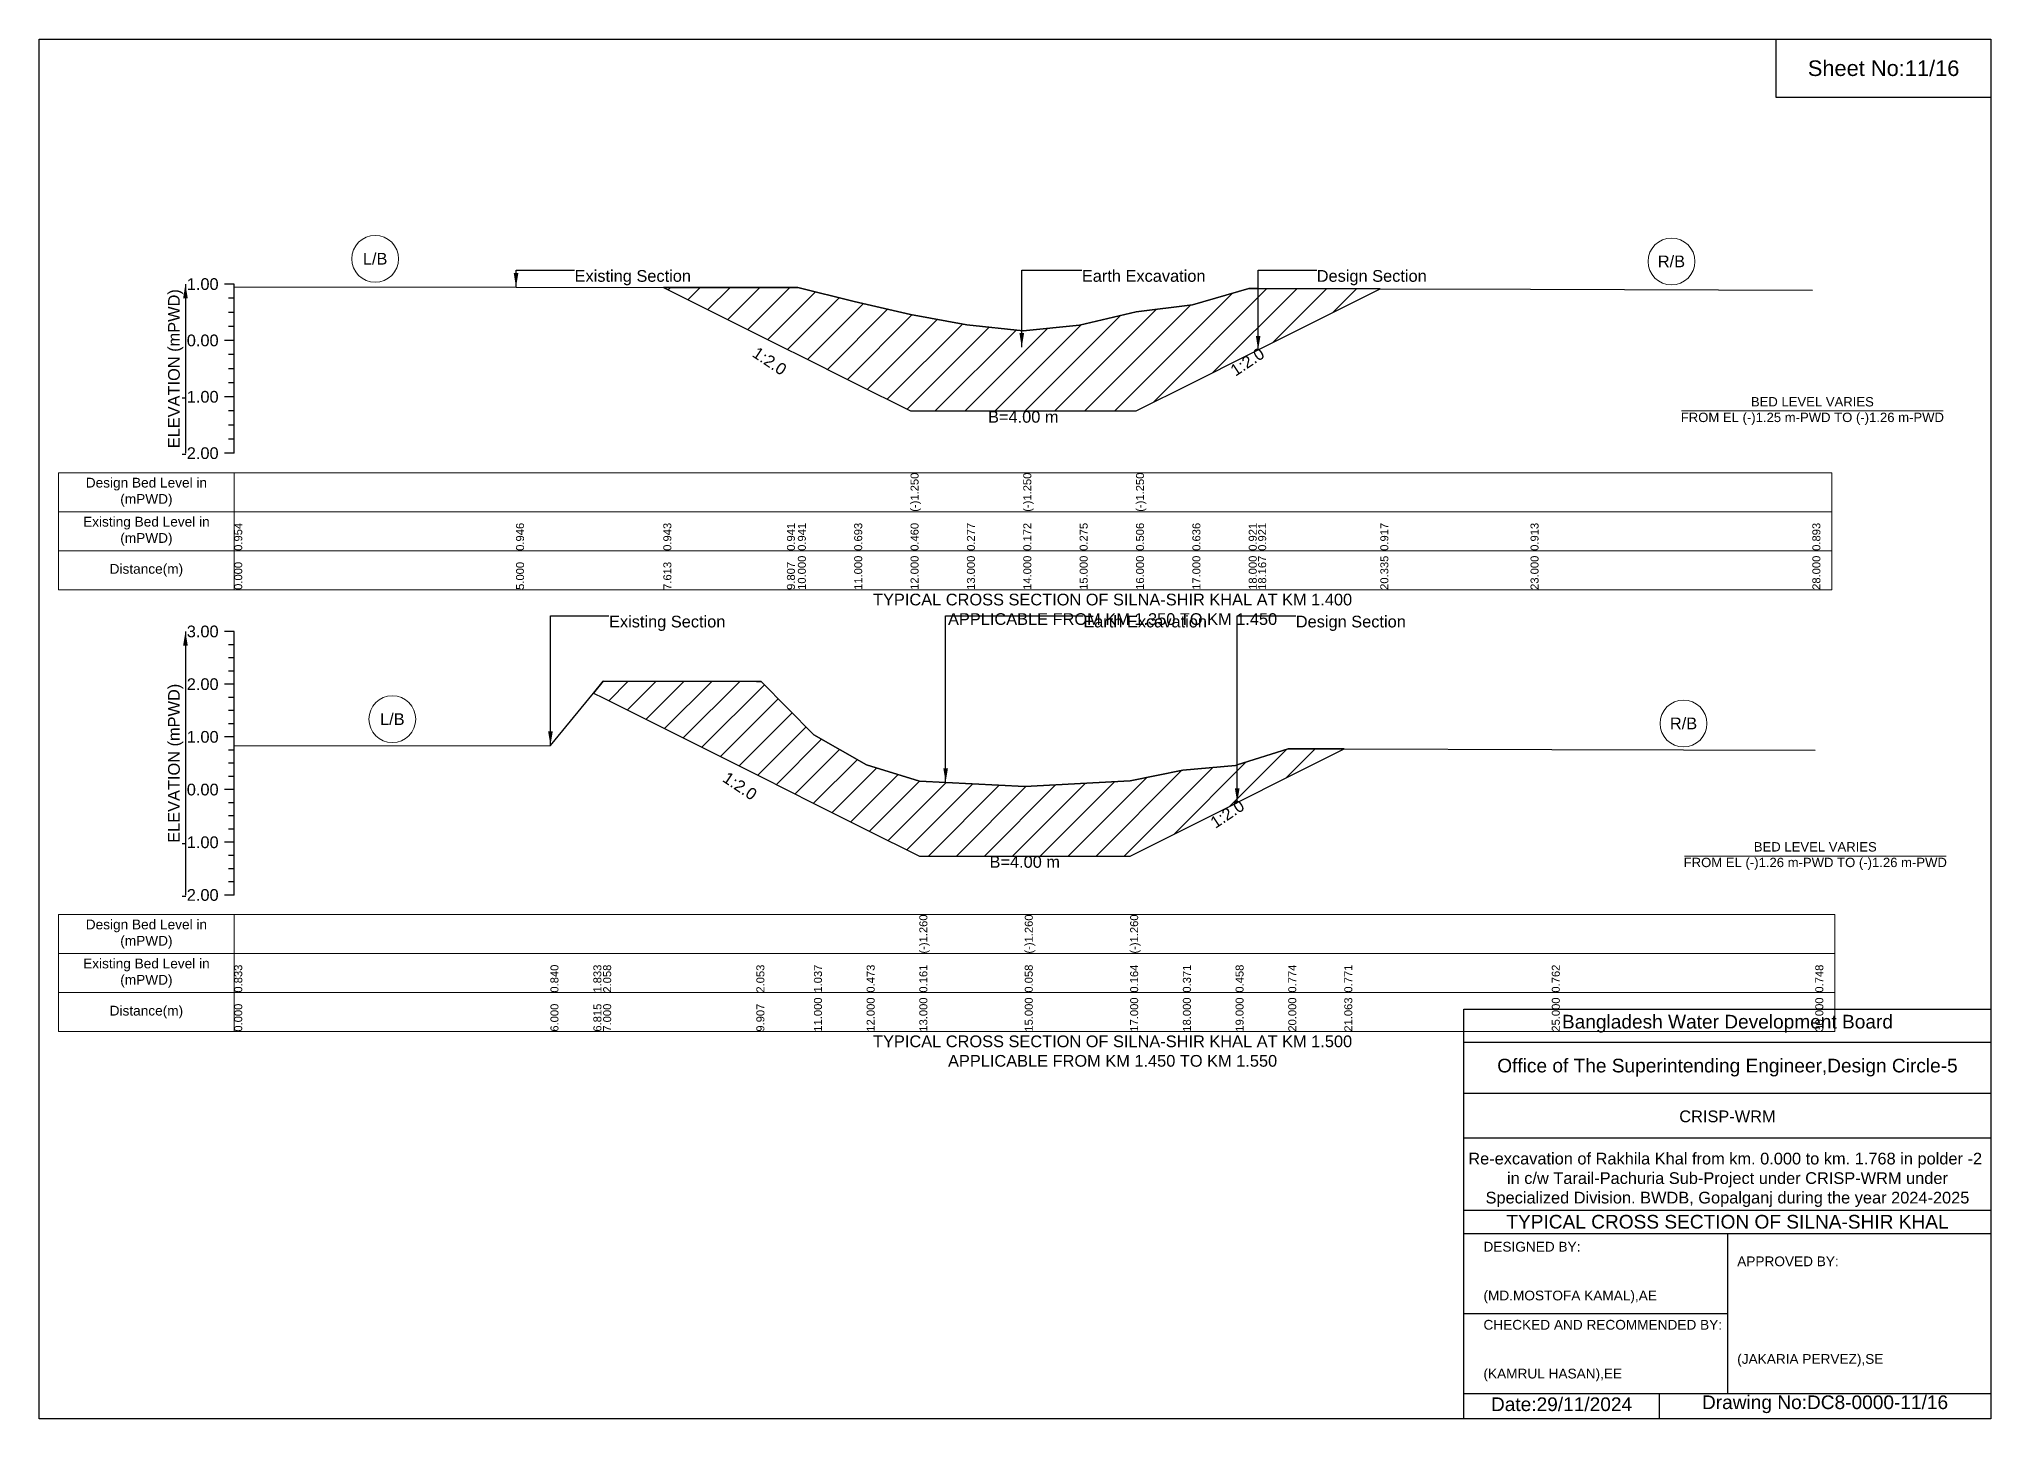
# Model space of a CAD drawing. Header units: inches. Extents: x 91000 to 258000, y -5656 to 0.
# Drawn here: x 200000 to 208000, y -5656 to 0 of the extents above; entities that cross this region are included whole.
import ezdxf

# ---------------------------------------------------------------- set-up
doc = ezdxf.new("R2010")
doc.units = ezdxf.units.IN
doc.header["$LTSCALE"] = 7
doc.header["$MEASUREMENT"] = 0
for name, color, linetype, lineweight in [('Cross section Data Border', 7, 'Continuous', 9), ('Cross Section Labels', 7, 'Continuous', 9), ('Existing_Bed_Level for Xsection', 7, 'Continuous', 25)]:
    doc.layers.add(name, color=color, linetype=linetype, lineweight=lineweight)
doc.styles.get("Standard").update_dxf_attribs({"font": 'arial.ttf'})
doc.dimstyles.get("Standard").update_dxf_attribs({"dimtxt": 0.18, "dimasz": 0.18, "dimexe": 0.18, "dimexo": 0.0625, "dimgap": 0.09, "dimtad": 0, "dimtih": 1, "dimtoh": 1, "dimdec": 4, "dimzin": 0, "dimdsep": 46, "dimtxsty": 'Standard', "dimcen": 0.09, "dimadec": 0, "dimazin": 0, "dimtfac": 1, "dimtdec": 4, "dimtofl": 0, "dimtmove": 0, "dimatfit": 3, "dimfxl": 1, "dimtolj": 1, "dimtzin": 0, "dimarcsym": 0})

msp = doc.modelspace()

# ---------------------------------------------------------------- hatches: boundary and pattern name
at = {"layer": 'Existing_Bed_Level for Xsection'}
h = msp.add_hatch(dxfattribs=at)
h.set_pattern_fill('ANSI31', color=256, scale=693, style=0)
h.paths.add_polyline_path([(202558.7, -1017.8), (203065.3, -1271.1), (203110, -1293.5), (203341, -1409), (203572, -1524.5), (203803, -1524.5), (204034, -1524.5), (204265, -1524.5), (204496, -1524.5), (204727, -1409), (204958, -1293.5), (204996.6, -1274.2), (205497.3, -1023.8), (204996.6, -1023), (204958, -1023), (204727, -1088.8), (204496, -1118.8), (204265, -1172.2), (204034, -1196), (203803, -1171.7), (203572, -1129.5), (203341, -1075.6), (203110, -1018.4), (203065.3, -1018.3)])
h = msp.add_hatch(dxfattribs=at)
h.set_pattern_fill('ANSI31', color=256, scale=648, style=0)
h.paths.add_polyline_path([(202272, -2680.7), (202312, -2700.7), (202940, -3014.7), (202960, -3024.7), (203176, -3132.7), (203392, -3240.7), (203608, -3348.7), (204040, -3348.7), (204472, -3348.7), (204688, -3240.7), (204904, -3132.7), (204910.8, -3129.3), (205120, -3024.7), (205349.6, -2909.9), (205120, -2909.3), (204910.8, -2975.5), (204904, -2977.6), (204688, -2996.4), (204472, -3041.1), (204040, -3064), (203608, -3041.8), (203392, -2974.4), (203176, -2852.5), (202960, -2633.1), (202940, -2633), (202312, -2632)])

# ---------------------------------------------------------------- linework, layer by layer
for points in [[(200000, 0), (208000, 0), (208000, -5656), (200000, -5656)], [(207120, 0), (208000, 0), (208000, -240), (207120, -240)]]:
    msp.add_lwpolyline(points, close=True)
for points in [[(205840, -5656), (205840, -3976), (208000, -3976)], [(205840, -4112), (208000, -4112)], [(205840, -4320), (208000, -4320)], [(205840, -4504), (208000, -4504)], [(205840, -4800), (208000, -4800)], [(205840, -4896), (208000, -4896)], [(206920, -4896), (206920, -5552)], [(205840, -5224), (206920, -5224)], [(205840, -5552), (208000, -5552)], [(206640, -5552), (206640, -5656)]]:
    msp.add_lwpolyline(points)
at = {"layer": 'Cross section Data Border'}
for points in [[(200080, -1777.7), (207348, -1777.7), (207348, -2257.7), (200080, -2257.7)], [(200080, -3588.5), (207360, -3588.5), (207360, -4068.5), (200080, -4068.5)]]:
    msp.add_lwpolyline(points, close=True, dxfattribs=at)
for points in [[(200800, -1777.7), (200800, -2257.7)], [(200080, -1937.7), (207348, -1937.7)], [(200080, -2097.7), (207348, -2097.7)], [(200800, -3588.5), (200800, -4068.5)], [(200080, -3748.5), (207360, -3748.5)], [(200080, -3908.5), (207360, -3908.5)]]:
    msp.add_lwpolyline(points, dxfattribs=at)
at = {"layer": 'Cross Section Labels'}
for points in [[(206732.2, -1524.5), (207803.8, -1524.5)], [(206744.2, -3348.7), (207815.8, -3348.7)]]:
    msp.add_lwpolyline(points, dxfattribs=at)
for centre in [(201377.5, -900.8), (206690.5, -911.6), (201448, -2787.8), (206740, -2805.4)]:
    msp.add_circle(centre, 96, dxfattribs=at)
at = {"layer": 'Existing_Bed_Level for Xsection'}
for points in [[(200800, -1004.7), (200760, -1004.7)], [(200800, -1697.7), (200800, -1466.7), (200800, -1235.7), (200800, -1004.7)], [(200800, -1015.4), (201955, -1017.2), (202558.7, -1017.8), (203065.3, -1018.3), (203110, -1018.4), (203341, -1075.6), (203572, -1129.5), (203572, -1129.5), (203803, -1171.7), (204034, -1196), (204034, -1196), (204265, -1172.2), (204496, -1118.8), (204496, -1118.8), (204727, -1088.8), (204958, -1023), (204996.6, -1023), (205497.3, -1023.8), (206113, -1024.8), (207268, -1029.4)], [(200800, -1062.5), (200776, -1062.5)], [(200800, -1120.2), (200776, -1120.2)], [(200800, -1178), (200776, -1178)], [(200800, -1235.7), (200760, -1235.7)], [(200800, -1293.5), (200776, -1293.5)], [(200800, -1351.2), (200776, -1351.2)], [(200800, -1409), (200776, -1409)], [(200800, -1466.7), (200760, -1466.7)], [(200800, -1524.5), (200776, -1524.5)], [(200800, -1582.2), (200776, -1582.2)], [(200800, -1640), (200776, -1640)], [(200800, -1697.7), (200760, -1697.7)], [(200800, -2428.5), (200760, -2428.5)], [(200800, -3508.5), (200800, -3292.5), (200800, -3076.5), (200800, -2860.5), (200800, -2644.5), (200800, -2428.5)], [(200800, -2482.5), (200776, -2482.5)], [(200800, -2536.5), (200776, -2536.5)], [(200800, -2590.5), (200776, -2590.5)], [(200800, -2896.6), (202096, -2895.1), (202272, -2680.7), (202312, -2632), (202940, -2633), (202960, -2633.1), (203176, -2852.5), (203392, -2974.4), (203608, -3041.8), (203608, -3041.8), (204040, -3064), (204040, -3064), (204472, -3041.1), (204472, -3041.1), (204688, -2996.4), (204904, -2977.6), (204910.8, -2975.5), (205120, -2909.3), (205349.6, -2909.9), (206200, -2911.9), (207280, -2915)], [(200800, -2644.5), (200760, -2644.5)], [(200800, -2698.5), (200776, -2698.5)], [(200800, -2752.5), (200776, -2752.5)], [(200800, -2860.5), (200760, -2860.5)], [(200800, -2806.5), (200776, -2806.5)], [(200800, -2914.5), (200776, -2914.5)], [(200800, -2968.5), (200776, -2968.5)], [(200800, -3022.5), (200776, -3022.5)], [(200800, -3076.5), (200760, -3076.5)], [(200800, -3130.5), (200776, -3130.5)], [(200800, -3184.5), (200776, -3184.5)], [(200800, -3238.5), (200776, -3238.5)], [(200800, -3292.5), (200760, -3292.5)], [(200800, -3346.5), (200776, -3346.5)], [(200800, -3400.5), (200776, -3400.5)], [(200800, -3508.5), (200760, -3508.5)], [(200800, -3454.5), (200776, -3454.5)]]:
    msp.add_lwpolyline(points, dxfattribs=at)
for points in [[(202558.7, -1017.8), (203065.3, -1271.1), (203110, -1293.5), (203341, -1409), (203572, -1524.5), (203572, -1524.5), (203803, -1524.5), (204034, -1524.5), (204034, -1524.5), (204265, -1524.5), (204496, -1524.5), (204496, -1524.5), (204727, -1409), (204958, -1293.5), (204996.6, -1274.2), (205497.3, -1023.8), (205497.3, -1023.8), (205497.3, -1023.8), (204996.6, -1023), (204958, -1023), (204727, -1088.8), (204496, -1118.8), (204496, -1118.8), (204265, -1172.2), (204034, -1196), (204034, -1196), (203803, -1171.7), (203572, -1129.5), (203572, -1129.5), (203341, -1075.6), (203110, -1018.4), (203065.3, -1018.3)], [(202272, -2680.7), (202272, -2680.7), (202312, -2700.7), (202940, -3014.7), (202960, -3024.7), (203176, -3132.7), (203392, -3240.7), (203608, -3348.7), (203608, -3348.7), (204040, -3348.7), (204040, -3348.7), (204472, -3348.7), (204472, -3348.7), (204688, -3240.7), (204904, -3132.7), (204910.8, -3129.3), (205120, -3024.7), (205349.6, -2909.9), (205349.6, -2909.9), (205349.6, -2909.9), (205120, -2909.3), (204910.8, -2975.5), (204904, -2977.6), (204688, -2996.4), (204472, -3041.1), (204472, -3041.1), (204040, -3064), (204040, -3064), (203608, -3041.8), (203608, -3041.8), (203392, -2974.4), (203176, -2852.5), (202960, -2633.1), (202940, -2633), (202312, -2632), (202272, -2680.7)]]:
    msp.add_lwpolyline(points, close=True, dxfattribs=at)

# ---------------------------------------------------------------- texts
at = {"attachment_point": 5}
for s, insert, char_height in [('Sheet No:11/16', (207560, -120), 64), ('Bangladesh Water Development Board', (206920, -4036), 56), ('Office of The Superintending Engineer,Design Circle-5', (206920, -4216), 56)]:
    msp.add_mtext(s, dxfattribs=dict(at, insert=insert, char_height=char_height))
for s, insert, char_height, width, attachment_point in [('CRISP-WRM', (206920, -4416), 48, 2240, 5), ('Re-excavation of Rakhila Khal from km. 0.000 to km. 1.768 in polder -2  in c/w Tarail-Pachuria Sub-Project under CRISP-WRM under Specialized Division. BWDB, Gopalganj during the year 2024-2025', (206920, -4676), 48, 2160, 5), ('TYPICAL CROSS SECTION OF SILNA-SHIR KHAL', (206920, -4848), 56, 2240, 5), ('DESIGNED BY:^J^J^J(MD.MOSTOFA KAMAL),AE', (205920, -5056), 40, 1120, 4), ('APPROVED BY:^J^J^J^J^J^J(JAKARIA PERVEZ),SE', (206960, -5216), 40, 1120, 4), ('CHECKED AND RECOMMENDED BY:^J^J^J(KAMRUL HASAN),EE', (205920, -5376), 40, 1120, 4), ('Date:29/11/2024', (206240, -5596), 56, 1120, 5), ('Drawing No:DC8-0000-11/16', (207320, -5596), 56, 1760, 5)]:
    msp.add_mtext(s, dxfattribs=dict(insert=insert, char_height=char_height, width=width, attachment_point=attachment_point))
at = {"layer": 'Cross section Data Border', "char_height": 40, "width": 640, "attachment_point": 5}
for s, insert in [('Design Bed Level in (mPWD)', (200440, -1857.7)), ('Existing Bed Level in (mPWD)', (200440, -2017.7)), ('Distance(m)', (200440, -2177.7)), ('Design Bed Level in (mPWD)', (200440, -3668.5)), ('Existing Bed Level in (mPWD)', (200440, -3828.5)), ('Distance(m)', (200440, -3988.5))]:
    msp.add_mtext(s, dxfattribs=dict(at, insert=insert))
at = {"layer": 'Cross Section Labels'}
for s, insert, char_height, attachment_point in [('L/B', (201377.5, -900.8), 48, 5), ('Existing Section', (202195, -947), 48, 1), ('Earth Excavation', (204274, -947), 48, 1), ('Design Section', (205236.6, -947), 48, 1), ('R/B', (206690.5, -911.6), 48, 5), ('BED LEVEL VARIES ^JFROM EL (-)1.25 m-PWD TO (-)1.26 m-PWD', (207268, -1524.5), 38.4, 5), ('B=4.00 m', (204034, -1524.5), 48, 2), ('TYPICAL CROSS SECTION OF SILNA-SHIR KHAL AT KM 1.400^JAPPLICABLE FROM KM 1.350 TO KM 1.450', (204400, -2337.7), 48, 5), ('Existing Section', (202336, -2363.7), 48, 1), ('Earth Excavation', (204280, -2363.7), 48, 1), ('Design Section', (205150.8, -2363.7), 48, 1), ('L/B', (201448, -2787.8), 48, 5), ('R/B', (206740, -2805.4), 48, 5), ('B=4.00 m', (204040, -3348.7), 48, 2), ('BED LEVEL VARIES ^JFROM EL (-)1.26 m-PWD TO (-)1.26 m-PWD', (207280, -3348.7), 38.4, 5), ('TYPICAL CROSS SECTION OF SILNA-SHIR KHAL AT KM 1.500^JAPPLICABLE FROM KM 1.450 TO KM 1.550', (204400, -4148.5), 48, 5)]:
    msp.add_mtext(s, dxfattribs=dict(at, insert=insert, char_height=char_height, attachment_point=attachment_point))
at = {"layer": 'Cross Section Labels', "char_height": 48, "attachment_point": 2}
for insert, rotation in [((203007.6, -1300), 326.30993), ((204938.9, -1303), 33.69007), ((202886, -3041.7), 326.30993), ((204856.8, -3156.3), 33.69007)]:
    msp.add_mtext('1:2.0', dxfattribs=dict(at, insert=insert, rotation=rotation))
at = {"layer": 'Existing_Bed_Level for Xsection', "rotation": 90}
for s, insert, char_height, attachment_point in [('ELEVATION (mPWD)', (200560, -1351.2), 48, 5), ('(-)1.250', (203572, -1937.7), 32.8, 1), ('(-)1.250', (204034, -1937.7), 32.8, 1), ('(-)1.250', (204496, -1937.7), 32.8, 1), ('0.954', (200800, -2097.7), 32.8, 1), ('0.946', (201955, -2097.7), 32.8, 1), ('0.943', (202558.7, -2097.7), 32.8, 1), ('0.941', (203065.3, -2097.7), 32.8, 1), ('0.941', (203110, -2097.7), 32.8, 1), ('0.693', (203341, -2097.7), 32.8, 1), ('0.460', (203572, -2097.7), 32.8, 1), ('0.277', (203803, -2097.7), 32.8, 1), ('0.172', (204034, -2097.7), 32.8, 1), ('0.275', (204265, -2097.7), 32.8, 1), ('0.506', (204496, -2097.7), 32.8, 1), ('0.636', (204727, -2097.7), 32.8, 1), ('0.921', (204958, -2097.7), 32.8, 1), ('0.921', (204996.6, -2097.7), 32.8, 1), ('0.917', (205497.3, -2097.7), 32.8, 1), ('0.913', (206113, -2097.7), 32.8, 1), ('0.893', (207268, -2097.7), 32.8, 1), ('0.000', (200800, -2257.7), 32.8, 1), ('5.000', (201955, -2257.7), 32.8, 1), ('7.613', (202558.7, -2257.7), 32.8, 1), ('9.807', (203065.3, -2257.7), 32.8, 1), ('10.000', (203110, -2257.7), 32.8, 1), ('11.000', (203341, -2257.7), 32.8, 1), ('12.000', (203572, -2257.7), 32.8, 1), ('13.000', (203803, -2257.7), 32.8, 1), ('14.000', (204034, -2257.7), 32.8, 1), ('15.000', (204265, -2257.7), 32.8, 1), ('16.000', (204496, -2257.7), 32.8, 1), ('17.000', (204727, -2257.7), 32.8, 1), ('18.000', (204958, -2257.7), 32.8, 1), ('18.167', (204996.6, -2257.7), 32.8, 1), ('20.335', (205497.3, -2257.7), 32.8, 1), ('23.000', (206113, -2257.7), 32.8, 1), ('28.000', (207268, -2257.7), 32.8, 1), ('ELEVATION (mPWD)', (200560, -2968.5), 48, 5), ('(-)1.260', (203608, -3748.5), 32.8, 1), ('(-)1.260', (204040, -3748.5), 32.8, 1), ('(-)1.260', (204472, -3748.5), 32.8, 1), ('0.833', (200800, -3908.5), 32.8, 1), ('0.840', (202096, -3908.5), 32.8, 1), ('1.833', (202272, -3908.5), 32.8, 1), ('2.058', (202312, -3908.5), 32.8, 1), ('2.053', (202940, -3908.5), 32.8, 1), ('1.037', (203176, -3908.5), 32.8, 1), ('0.473', (203392, -3908.5), 32.8, 1), ('0.161', (203608, -3908.5), 32.8, 1), ('0.058', (204040, -3908.5), 32.8, 1), ('0.164', (204472, -3908.5), 32.8, 1), ('0.371', (204688, -3908.5), 32.8, 1), ('0.458', (204904, -3908.5), 32.8, 1), ('0.774', (205120, -3908.5), 32.8, 1), ('0.771', (205349.6, -3908.5), 32.8, 1), ('0.762', (206200, -3908.5), 32.8, 1), ('0.748', (207280, -3908.5), 32.8, 1), ('0.000', (200800, -4068.5), 32.8, 1), ('6.000', (202096, -4068.5), 32.8, 1), ('6.815', (202272, -4068.5), 32.8, 1), ('7.000', (202312, -4068.5), 32.8, 1), ('9.907', (202940, -4068.5), 32.8, 1), ('11.000', (203176, -4068.5), 32.8, 1), ('12.000', (203392, -4068.5), 32.8, 1), ('13.000', (203608, -4068.5), 32.8, 1), ('15.000', (204040, -4068.5), 32.8, 1), ('17.000', (204472, -4068.5), 32.8, 1), ('18.000', (204688, -4068.5), 32.8, 1), ('19.000', (204904, -4068.5), 32.8, 1), ('20.000', (205120, -4068.5), 32.8, 1), ('21.063', (205349.6, -4068.5), 32.8, 1), ('25.000', (206200, -4068.5), 32.8, 1), ('30.000', (207280, -4068.5), 32.8, 1)]:
    msp.add_mtext(s, dxfattribs=dict(at, insert=insert, char_height=char_height, attachment_point=attachment_point))
at = {"layer": 'Existing_Bed_Level for Xsection', "char_height": 48, "attachment_point": 6}
for s, insert in [('1.00', (200736, -1004.7)), ('0.00', (200736, -1235.7)), ('-1.00', (200736, -1466.7)), ('-2.00', (200736, -1697.7)), ('3.00', (200736, -2428.5)), ('2.00', (200736, -2644.5)), ('1.00', (200736, -2860.5)), ('0.00', (200736, -3076.5)), ('-1.00', (200736, -3292.5)), ('-2.00', (200736, -3508.5))]:
    msp.add_mtext(s, dxfattribs=dict(at, insert=insert))

# ---------------------------------------------------------------- leaders
at = {"layer": 'Cross Section Labels', "annotation_type": 0, "has_hookline": 1, "hookline_direction": 0}
for points, text_width in [([(201955, -1017.2), (201955, -947), (202194.9, -947)], 467.2), ([(204027.7, -1263.1), (204027.7, -947), (204273.9, -947)], 497), ([(204996.6, -1274.2), (204996.6, -947), (205236.5, -947)], 441.2), ([(202096, -2895.1), (202096, -2363.7), (202335.9, -2363.7)], 467.2), ([(203715.7, -3046.4), (203715.7, -2363.7), (204279.9, -2363.7)], 497), ([(204910.8, -3129.3), (204910.8, -2363.7), (205150.7, -2363.7)], 441.2)]:
    msp.add_leader(points, dimstyle='Standard', override={"dimasz": 57.6}, dxfattribs=dict(at, text_width=text_width))
at = {"layer": 'Existing_Bed_Level for Xsection'}
for points in [[(200600, -1004.7), (200600, -1697.7)], [(200600, -2428.5), (200600, -3508.5)]]:
    msp.add_leader(points, dimstyle='Standard', override={"dimasz": 57.6}, dxfattribs=at)

doc.saveas('drawing.dxf')
